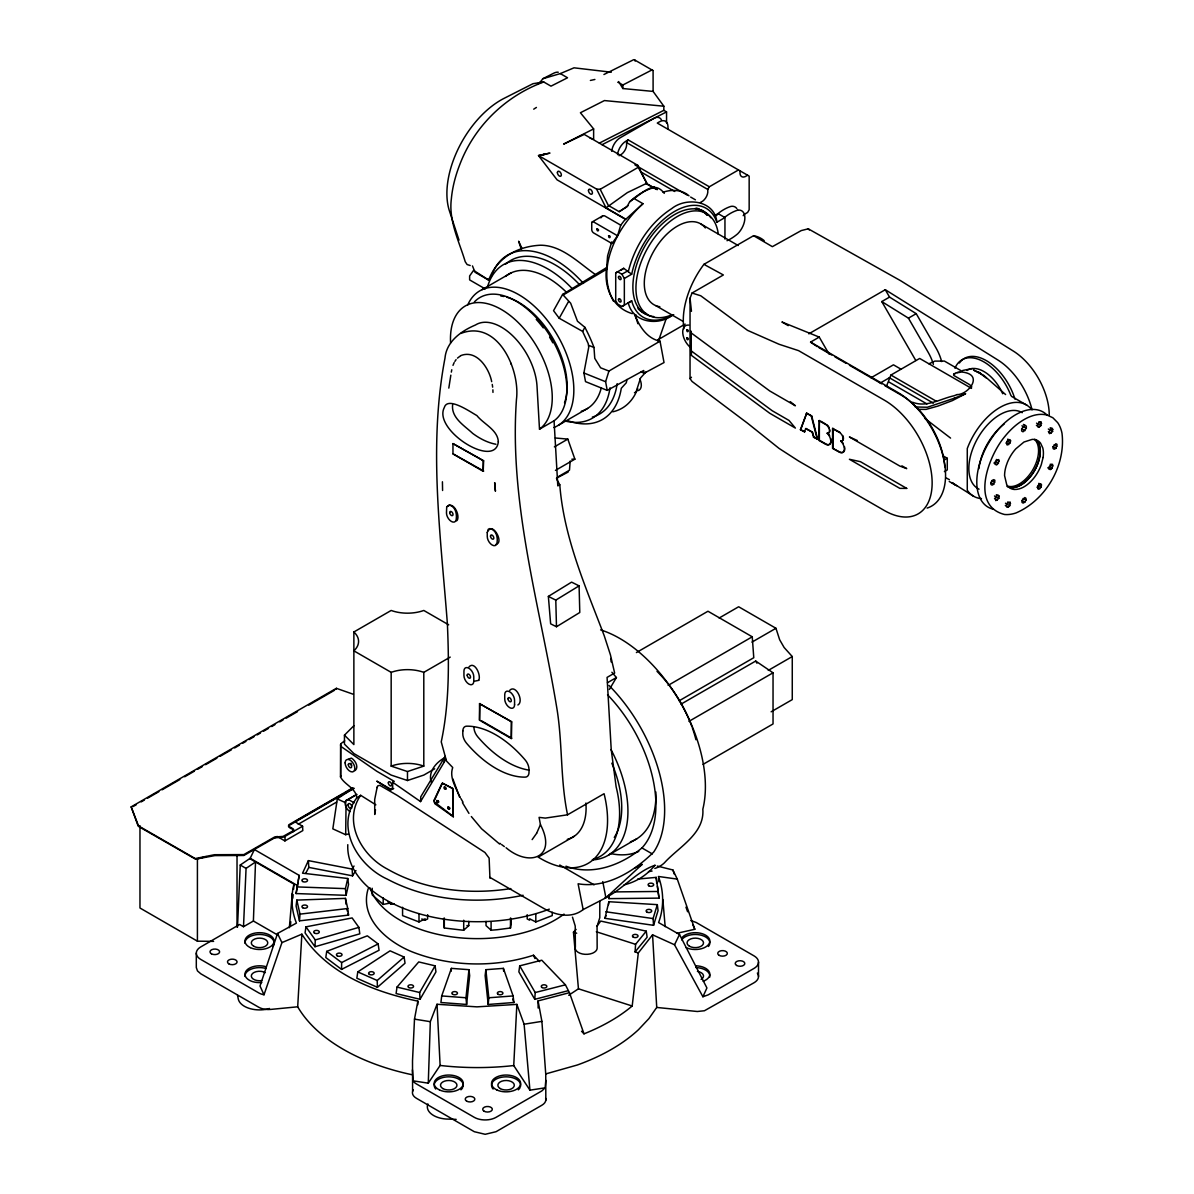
<?xml version="1.0" encoding="UTF-8"?>
<svg xmlns="http://www.w3.org/2000/svg" width="1194" height="1194" viewBox="0 0 1194 1194"><rect width="100%" height="100%" fill="white"/><g stroke="black" fill="none" stroke-linecap="round" stroke-linejoin="round"><path stroke-width="1.5" d="M545.822 1100.256L545.748 1074.182L541.897 1021.363L538.076 1000.915L569.448 992.677L584 1033.84A187.951 108.52 0 0 0 632.193 1006.005L638.312 952.931L652.566 934.812L674.535 944.767L702.908 996.751L708.206 994.856L753.996 968.424A15.388 8.88 0 0 0 753.996 955.857L696.132 922.455L690.804 920.544M632.253 313.634C612.283 307.739 603.716 287.082 606.582 267.605L562.613 294.425L553.553 310.679L559.21 318.246L582.627 331.41L588.194 343.573L588.746 347.155L583.896 372.976L585.523 381.632L607.224 390.378L643.685 370.498L644.193 373.215L664.028 362.558L660.028 341.171C646.566 338.514 639.238 325.723 634.507 314.529M599.821 901.455L599.776 917.708L597.06 926.469L597.149 947.618A10.985 6.343 0 0 1 592.955 953.006L592.328 953.275A10.985 6.343 0 0 1 580.165 953.319A10.985 6.343 0 0 1 575.374 946.872L575.224 926.022L572.478 917.156M523.121 895.291C477.794 904.724 428.377 901.007 387.08 879.023C357.842 865.68 334.618 827.442 356.618 798.114L356.618 796.174C354.394 787.428 344.26 784.398 340.514 776.936L340.663 745.713M341.574 969.394L341.633 962.573L326.723 951.349L367.349 935.827L378.125 943.932L379.065 950.245L341.574 969.394L325.783 957.528L326.723 951.349M545.658 1098.301A13.701 7.91 0 0 1 541.837 1105.256L496.047 1131.703L485.182 1134.3L474.302 1131.703L416.422 1098.286A13.716 7.91 0 0 1 412.602 1091.376L412.512 1060.824L414.497 1019.139L417.855 1001.139C373.886 991.886 327.022 973.647 301.858 934.171L281.933 942.603L264.008 994.766A13.701 7.91 0 0 1 258.68 992.856L200.816 959.454A15.388 8.88 0 0 1 200.816 946.887L239.606 924.484L243.501 926.723L253.397 921.022L255.516 861.978L246.068 868.396L243.501 926.723M417.81 1004.691L417.855 1001.139M348.454 834.009A13.806 7.97 0 0 0 345.678 834.71L346.051 804.771M606.612 268.292L607.612 255.785L611.701 241.934M488.286 530.808C492.734 522.151 504.39 542.852 496.017 544.27M412.437 1069.854L413.124 1080.854L428.273 1083.167L430.333 1021.676L437.019 1004.273L476.943 1006.855L516.868 1004.393L524.106 1024.213L529.927 1090.167L545.136 1087.838L545.822 1080.316M377.155 787.562L377.692 785.891L379.782 785.309L397.184 795.368L484.928 852.471L489.122 858.098L489.913 877.381L543.061 908.067A73.909 42.671 60 0 0 583.15 909.574L605.925 897.784L642.208 864.352A153.608 88.684 60 0 1 634.76 868.008M452.616 404.706C451.048 417.855 464.451 425.631 472.69 433.392A70.177 40.521 60 0 0 495.928 444.243M237.502 927.126L240.248 865.038L250.188 858.277L254.412 849.546L299.187 875.396L298.291 880.5M353.364 694.281L336.35 688.311L131.161 806.86L138.788 826.591L195.562 859.173L214.845 855.605L243.845 855.486L277.142 836.427L284.903 840.919L285.112 836.307M314.992 946.723L315.291 939.932L305.933 926.857L352.126 917.932L358.901 927.38L359.797 933.827L314.992 946.723L305.067 932.902L305.933 926.857M420.557 801.592L420.766 796.771L445.153 756.399L444.123 762.265L420.557 801.592L392.677 782.279L394.274 781.369L376.767 771.249L341.738 746.996A5.492 3.179 0 0 1 341.723 743.026L344.708 740.862M716.878 222.233C714.997 200.547 686.52 196.652 671.715 208.607C649.64 222.8 634.536 246.457 628.283 271.71L631.701 274.202A62.909 36.313 -60 0 1 673.386 212.144A62.909 36.313 -60 0 1 716.878 222.233L724.952 217.577L724.952 239.084M516.868 1004.393L513.733 1065.555L529.927 1090.167M411.721 1074.66A189.533 109.43 0 0 1 297.694 1006.796L301.858 934.171M567.657 990.826L534.778 999.318L535.196 992.542L519.718 965.842L541.763 960.2L565.419 984.826L569.448 992.677M596.776 926.35L600.716 921.067L646.252 931.156L635.581 944.32L635.089 951.902L638.312 952.931M532.136 839.606L536.628 833.308M299.485 920.858L300.007 914.126L296.813 900.097L345.439 898.381L347.752 908.515L348.544 915.097L299.485 920.858L296.097 906.022L296.813 900.097M293.56 889.351L293.963 884.112L249.695 858.605M570.195 461.048L569.478 470.197L557.494 477.107M289.351 927.708L292.291 893.455M290.47 925.335L290.784 921.723M292.828 898.216L293.142 894.59M451.153 971.274L451.407 968.364L468.958 969.692L469.66 975.617L466.615 1004.467L440.914 1002.512L441.705 995.93L451.407 968.364M676.744 933.32L694.804 929.29L677.282 879.097L658.387 876.471C663.983 891.246 664.073 907.753 658.595 922.574L679.505 934.499L706.923 987.975L702.908 996.751M488.197 1004.467L488.824 997.766L485.854 969.692L503.39 968.364L513.107 995.93L513.898 1002.512L488.197 1004.467L485.137 975.617L485.854 969.692M657.387 886.187L659.013 898.127L608.955 898.634L609.283 895.291M886.664 385.766L890.918 375.05L919.664 358.454L971.528 388.393M608.567 904.634L608.865 901.709L657.327 904.649L658.058 910.574L653.566 925.32L604.985 918.32L608.865 901.709M466.615 1004.467L465.973 997.766L468.958 969.692M354.036 866.038A132.235 76.341 0 0 0 352.126 869.083L308.38 860.62L302.545 873.187L347.752 878.5L348.544 884.485L346.081 895.321L296.097 893.56L299.187 875.396M486.033 921.38L486.033 925.634L491.092 930.216L497.092 929.738L510.495 927.992L511.241 918.484M296.097 893.56L298.007 882.187M397.005 987.095L396.095 993.557L420.049 999.288L435.944 971.871L435.094 965.842L418.736 961.931L397.005 987.095L419.631 992.512L435.094 965.842M562.613 294.425L570.672 303.231L577.463 321.201L584.896 327.335A101.699 58.715 60 0 1 593.985 347.484L594.761 358.349L600.597 367.797L608.94 371.05L660.028 341.171M519.718 965.842L518.868 971.871L534.778 999.318M354.275 788.339A179.697 103.744 0 0 0 337.29 798.95L332.827 828.86L345.678 834.71M357.782 971.901L356.842 978.214L377.408 987.319L405.035 963.215L404.109 957.051L390.065 950.827L357.782 971.901L377.214 980.498L404.109 957.051M448.81 388.11L450.839 375.17M375.483 809.741L374.737 814.472L374.692 799.502L377.185 787.055M346.081 895.321L345.439 888.634L347.752 878.5M451.317 372.125L451.78 369.767M468.973 666.924C474.466 660.61 481.272 674.879 478.794 680.222M621.089 270.202L623.686 268.307L628.283 271.71M626.954 379.498L626.283 382.781L621.283 388.289A94.908 54.79 60 0 1 568.628 420.975M998.781 498.45L999.199 496.376L998.378 495.212L996.796 495.629L995.378 497.391L995.766 500.644L998.781 498.45L994.498 495.988M1010.154 442.855L1010.572 440.78L1009.751 439.616L1008.169 440.034L1006.751 441.81L1007.139 445.049L1010.154 442.855L1007.303 441.213M1041.228 487.077L1040.84 483.824L1039.243 484.257L1037.825 486.018L1038.228 489.271L1041.228 487.077L1038.377 485.421M1052.601 431.482L1052.212 428.243L1050.63 428.661L1048.78 432.512L1049.601 433.676L1052.601 431.482L1048.332 429.019M509.719 690.341C515.748 683.893 524.285 701.385 517.897 704.997M657.327 904.649L653.073 918.574L653.566 925.32M666.551 122.922L666.551 111.908L663.834 110.326L663.834 106.206L653.103 91.416L622.85 88.535L618.641 81.565L617.94 82.371M436.9 800.517C435.168 803.861 440.825 802.652 436.9 800.517C436.392 803.293 440.362 802.98 438.094 800.577M617.537 235.77L593.702 221.994A2.746 1.582 60 0 0 591.746 223.129L591.746 229.606A2.746 1.582 60 0 0 593.702 232.979L612.029 243.561L617.537 235.77L620.746 225.173L624.163 220.741L642.984 203.696L634.029 198.517L629.671 201.816L626.94 206.801L619.179 211.681L608.328 205.413L600.194 189.294L596.597 189.1L538.509 155.563L550.001 153.071M445.616 789.144C445.362 784.189 442.078 789.876 445.944 788.95M340.514 776.936L340.827 775.801M646.029 371.916L640.566 377.916L635.551 393.527A94.908 54.79 60 0 1 612.776 411.811M412.602 1091.376L413.094 1089.644M368.14 888.799C358.842 919.455 389.528 943.738 415.169 953.006C452.884 966.931 495.256 967.438 533.509 955.245L539.658 961.663M666.745 317.126L658.297 341.439M607.224 390.378L605.612 381.722L608.94 371.05M447.526 506.36C453.392 501.181 460.347 515.196 457.138 520.465L455.839 520.853M336.171 689.311L336.499 688.311M293.963 884.112A185.443 107.057 0 0 0 296.425 923.096L277.53 933.469L260.008 986.02L264.008 994.766M800.398 429.706L804.711 431.75L800.398 429.706L806.726 413.124L811.726 416.019L817.203 437.452M800.786 429.482L806.726 413.124M804.323 431.974L805.92 428.422L812.532 432.228L813.741 436.959L816.353 438.482M604.985 918.32L605.97 915.649M452.989 365.364L454.153 362.573M538.061 857.008A94.236 54.402 60 0 0 604.074 793.711L567.553 814.801L545.315 818.099L539.076 817.368L540.434 824.636L536.673 833.233M998.378 463.242L998.781 459.541L995.766 460.824L994.945 462.944L995.378 464.526L996.796 464.66L998.378 463.242L995.527 461.6M1009.751 505.704L1010.154 502.002L1007.139 503.286L1006.333 505.39L1006.751 506.987L1008.169 507.107L1009.751 505.704L1005.482 503.226M1040.84 425.601L1041.228 421.9L1039.81 421.781L1037.407 425.288L1037.825 426.885L1039.243 427.004L1040.84 425.601L1036.556 423.139M1052.212 468.048L1052.601 464.362L1051.183 464.227L1048.78 467.749L1049.198 469.332L1050.63 469.466L1052.212 468.048L1049.362 466.406M692.042 293.037L700.729 295.769L747.534 330.35L779.1 344.275L798.592 350.648L884.366 400.169A67.58 39.014 60 0 1 932.141 482.928A67.58 39.014 60 0 1 884.366 510.525L798.592 461.003L779.1 448.437L747.534 423.198L692.042 381.453L690.042 378.632L690.042 298.202L692.042 293.037L723.37 274.963L703.923 264.352A64.282 37.118 -60 0 0 683.938 328.678M637.715 388.632L636.611 391.333A11.044 6.373 60 0 1 634.462 392.662M679.505 934.499L674.535 944.767M444.123 762.265L445.631 759.086M434.243 800.696L442.422 783.264M433.989 800.443L441.765 783.831A2.328 1.343 60 0 1 443.183 783.488L452.645 788.592L453.242 816.726L452.854 788.473L442.437 783.249M433.959 800.502L434.84 803.711L453.242 816.726M375.856 804.831L360.663 795.308C342.335 822.054 361.752 855.844 387.453 869.113C424.452 890.321 469.197 895.097 510.853 888.59M305.768 873.232L308.798 867.396L308.38 860.62M478.719 680.356L475.137 681.073M559.21 318.246L568.463 301.649M582.627 331.41L584.896 327.335M619.014 155.713L621.522 154.265A8.448 4.88 -60 0 0 626.596 145.474L626.596 142.579L628.148 139.892L709.34 186.771L738.474 169.951M700.206 202.577L702.714 201.144A8.448 4.88 -60 0 0 707.788 192.353L707.788 189.458L709.34 186.771M993.736 484.197L994.9 480.286L993.736 479.615L992.095 480.57L990.93 482.585L990.93 484.48L992.095 485.152L993.736 484.197L990.886 482.555M1024.959 425.303L1021.661 428.78L1021.661 431.019L1023.019 431.81L1026.318 428.318L1026.318 426.094L1023.407 424.407M1022.004 500.525L1024.81 497.57L1025.974 498.241L1025.974 500.137L1024.81 502.137L1023.168 503.092L1022.004 502.42L1022.004 500.525L1024.81 502.137M1055.884 448.317L1057.048 444.407L1055.884 443.735L1053.093 446.69L1053.093 448.586L1054.242 449.257L1055.884 448.317L1053.033 446.66M609.358 689.46L616.417 677.535L611.88 672.252M454.899 361.394L456.078 359.633M472.466 265.904L475.018 272.232L488.659 280.097C496.868 257.934 516.912 246.367 540.509 245.218C561.583 245.233 578.374 262.546 594.731 274.053M428.273 1083.167L440.123 1065.451L437.019 1004.273M600.88 217.845L602.567 215.95L604.477 215.771L620.746 225.173M545.136 1087.838L541.837 1090.913L496.047 1117.345A15.388 8.88 0 0 1 474.302 1117.345L416.422 1083.928A13.701 7.91 0 0 1 413.124 1080.854M652.566 934.812L656.73 1007.423L648.924 1018.586L638.506 1029.661A189.533 109.43 0 0 1 577.269 1065.018L545.807 1073.899M583.15 909.574L578.105 883.784C606.642 888.664 634.223 871.292 653.7 852.053A120.848 69.774 60 0 0 609 685.46M443.571 918.484L444.317 927.992L462.063 930.111L463.705 930.216L468.779 925.634L468.779 921.38M356.618 798.114L360.663 795.308M635.089 951.902L647.118 937.215L646.252 931.156M654.924 865.337C646.849 875.157 636.298 881.963 624.074 884.858M457.481 358.11L460.69 355.693M625.611 219.114L606.045 207.831L627.372 192.607L646.417 183.428L657.252 189.697M568.702 995.259L578.448 988.811L573.463 932.171L576.12 929.38M434.676 768.802L423.795 775.085L407.482 780.518L391.169 775.085L353.872 753.548L344.454 744.131L344.454 735.161L353.872 725.743M690.042 378.632L691.46 377.244M348.409 759.145L351.454 758.115C355.185 760.235 359.095 767.041 355.215 770.533L354.573 770.488M690.714 351.305L690.714 331.066L691.46 355.409L769.757 413.273L795.383 428.079L789.025 420.452L772.234 410.751L691.177 350.857M642.984 203.696C617.447 226.696 595.119 268.068 613.582 301.321M715.982 215.696L718.266 213.696L724.952 217.577M634.029 198.517C643.491 192.279 654.342 180.13 664.267 193.353M652.357 853.949L641.939 847.934C621.358 865.157 592.299 876.008 565.986 866.202M506.062 847.74C529.748 867.844 557.449 857.038 540.434 824.636M619.179 211.681L627.969 205.771M536.419 107.445L533.718 109.161M445.063 757.548C436.332 762.071 427.93 771.608 431.168 782.1M474.361 301.948A71.968 41.551 60 0 1 547.509 331.977A71.968 41.551 60 0 1 554.061 420.781L539.494 429.183L537.016 386.155A50.551 29.178 60 0 0 513.51 336.589A50.551 29.178 60 0 0 475.511 324.977C461.317 330.962 446.466 341.365 444.989 358.11C428.213 445.989 440.676 535.479 447.377 623.641C449.048 662.998 449.511 703.176 441.243 741.877L446.496 761.041L452.735 767.518C449.317 776.921 455.242 786.428 458.899 794.846M548.359 596.403L571.598 582.135L579.09 585.866L579.791 612.492L556.479 626.746L550.643 623.835L548.359 596.403L555.792 600.119L579.09 585.866M600.194 189.294L638.268 167.309L637.775 165.324L584.239 134.415L563.643 144.101L593.627 128.907L580.418 112.743L604.433 100.565L663.834 106.206M563.419 294.858L606.582 269.307M356.588 794.547L345.782 800.801L356.842 794.413M539.061 856.635L574.284 836.233M628.148 139.892L626.014 141.131A12.089 6.985 -60 0 0 617.537 154.608M592.328 221.86L602.567 215.95M482.137 289.62L511.271 272.799M747.608 175.22L745.101 176.667A8.448 4.88 -60 0 1 740.026 173.727L740.026 170.846M615.716 272.889L617.656 271.799L621.895 274.247L624.343 278.456L624.343 305.142L621.895 306.515L617.656 304.067L615.716 300.739L615.716 272.889L623.686 268.307M715.236 215.442L718.266 213.696M621.895 274.247L627.94 270.769M624.343 278.456L631.701 274.202M621.895 306.515L631.701 300.903A62.909 36.313 -60 0 0 673.7 314.649M703.923 264.352L753.578 235.696A64.282 37.118 -60 0 1 764.22 240.681M452.959 443.601L483.63 460.824L483.197 471.317L452.959 453.854L452.959 443.601L483.63 460.824M452.959 453.854L483.704 471.033M657.715 339.932L685.177 324.081M558.449 425.243L587.597 408.423M554.374 446.869L567.822 439.108L574.881 459.168L555.449 470.391M808.816 333.842L885.276 289.709L997.9 360.021A52.894 30.537 60 0 1 1032.049 409.87M556.747 479.331L559.777 484.749L557.807 485.883L554.061 420.781M817.248 346.648L810.562 342.111L819.248 337.096L829.069 354.111M915.783 360.484L881.769 301.575L889.545 297.097L916.216 313.664L935.992 347.917A33.805 19.522 60 0 1 941.648 361.588M450.213 657.103L423.795 672.356A30.671 17.716 0 0 0 391.169 672.356L353.872 650.834A30.671 17.716 0 0 0 353.872 631.984L391.169 610.462A30.671 17.716 0 0 0 423.795 610.462L448.66 624.805M881.769 301.575L908.44 318.156L916.216 313.664M871.023 377.782L893.455 364.827L901.097 369.245M133.101 806.547L136.325 804.696M141.161 801.905L144.384 800.04M147.608 798.174L158.892 791.667M162.115 789.801L179.846 779.563M184.682 776.772L194.338 771.19M197.562 769.339L202.398 766.533M205.622 764.682L216.905 758.16M220.129 756.309L231.412 749.787M234.636 747.937L239.472 745.146M242.695 743.28L245.919 741.414M249.143 739.549L253.979 736.758M257.203 734.907L260.426 733.041M263.65 731.176L268.486 728.385M271.71 726.534L274.933 724.668M279.769 721.877L282.993 720.012M286.217 718.161L297.485 711.639M308.768 705.132L334.559 690.236M806.338 413.348L811.726 416.019M880.202 383.065L889.814 377.528M818.965 420.646L825.964 424.676A4.97 2.866 60 0 1 829.427 430.034A4.97 2.866 60 0 1 827.173 433.243A7.492 4.328 60 0 1 830.726 442.078A7.492 4.328 60 0 1 825.487 444.198L818.965 440.437L819.353 420.422L819.353 440.213L825.875 443.974A7.492 4.328 60 0 0 830.92 438.914M805.532 428.646L812.532 432.228M812.144 432.452L813.741 436.959M832.576 428.497L839.576 432.541A4.97 2.866 60 0 1 843.024 437.885A4.97 2.866 60 0 1 840.77 441.093A7.492 4.328 60 0 1 844.322 449.929A7.492 4.328 60 0 1 839.098 452.048L832.576 448.287L832.576 428.497L839.964 432.318M827.173 433.243L827.561 433.019A4.97 2.866 60 0 0 829.815 429.81M813.353 437.183L817.666 439.228M840.77 441.093L841.158 440.87A4.97 2.866 60 0 0 842.77 435.571M832.576 448.287L839.486 451.825A7.492 4.328 60 0 0 844.531 446.765M479.525 703.669L511.689 721.818L511.331 738.564L479.525 720.206L479.525 703.669L511.689 721.818M352.812 787.816L289.381 824.427A2.746 1.582 0 0 0 289.381 826.666L292.873 828.696A2.746 1.582 0 0 1 292.873 830.934L283.082 836.412L274.59 837.009L243.845 854.591L214.502 854.71L195.234 858.561L137.982 825.591M343.141 793.831L294.828 821.741L302.589 826.218L302.798 830.591L284.903 840.919M346.364 791.98L352.812 788.264M353.2 788.488L289.381 825.323A2.746 1.582 0 0 0 288.679 826.86M298.231 824.263L336.648 802.069M479.525 720.206L479.898 703.46M302.589 826.218L283.978 836.979L274.59 837.904M944.394 459.929L947.275 458.272L947.275 469.943L944.394 471.6M636.402 652.566L707.967 611.238L752.25 636.805L753.772 657.715L679.192 700.774M719.146 618.029L738.653 606.761L775.951 628.283L779.667 639.775L784.13 647.506L792.264 656.551L792.264 699.609L771.145 711.803M607.447 682.714L616.417 677.535M668.147 685.371L752.25 636.805M751.951 642.133L775.951 628.283M681.102 704.102L755.698 661.043L773.04 672.804L773.04 723.952L703.057 764.354M768.264 670.401L792.264 656.551M688.923 721.37L773.04 672.804M608.925 854.859L636.909 838.71M627.94 303.037L631.701 300.903M556.404 478.257L568.165 472.033M618.432 82.446L622.85 84.998L651.267 70.312A2.746 1.582 -60 0 1 653.088 71.222L653.103 91.416M341.633 962.573L378.125 943.932M599.358 143.116L663.834 110.326M602.074 144.698L666.551 111.908M537.748 83.699A9.582 5.522 -60 0 0 542.733 78.774L553.732 73.207A13.955 8.059 -60 0 1 558.255 72.222M542.733 78.774L560.314 73.595L567.553 77.774L550.986 86.162L543.748 81.983C505.45 95.983 474.302 126.31 459.854 164.414C455.541 175.443 452.436 187.01 451.362 198.846C448.466 220.83 459.153 241.278 465.227 261.725L467.123 264.546L470.197 265.516M560.314 73.595L574.015 67.819L611.298 72.207M402.572 907.276L402.572 915.604L419.004 921.947L425.183 918.813L425.183 920.171L421.736 918.977M425.183 920.171L427.616 918.932L427.616 914.679M928.932 363.782L934.798 361.11L944.424 361.081L962.11 371.304M594.896 79.461L590.388 80.446M671.715 315.798C656.998 326.201 632.626 322.201 628.283 302.843M971.841 386.916A16.477 9.522 0 0 0 968.274 383.826L953.678 375.394L953.678 374.244L955.424 373.438M460.839 333.439C497.465 319.141 520.241 369.08 516.465 399.378C508.838 504.958 540.494 607.433 557.225 710.52C562.583 745.101 560.374 780.473 567.553 814.801M957.185 394.632C968.2 394.378 982.199 376.662 965.812 372.707A35.596 20.552 60 0 0 953.678 374.244M460.914 355.543C476.734 349.424 489.167 368.319 491.674 381.662M606.776 897.067C623.701 888.246 636.417 871.71 655.013 865.247M527.196 914.679L527.196 918.932L529.629 920.171L529.629 918.813L535.808 921.947L552.24 915.604L552.24 912.261M954.185 398.289L965.662 393.721L952.334 400.632L937.797 406.124L926.037 409.393L917.843 409.333M955.603 397.781L927.38 407.244L915.246 406.975M391.169 672.356L391.169 766.115L407.482 771.548L423.795 766.115L423.795 672.356M565.419 984.826L535.196 992.542M315.291 939.932L358.901 927.38M206.323 856.576L197.413 858.814L197.413 941.17L213.607 941.379M1049.242 414.96A52.894 30.537 60 0 0 1013.363 351.096L900.739 280.784L808.263 228.83L801.249 230.576L772.369 246.665L753.578 235.696M663.103 192.234C671.222 189.324 682.147 189.518 689.028 195.846M625.402 219.278L557.076 179.831L538.509 155.563L549.18 153.28M540.867 155.16L545.628 154.205L542.076 154.817M962.677 370.468L972.304 368.543M372.215 888.261L372.215 894.918L383.199 904.425L390.975 902.903L390.975 904.246L394.05 903.634M543.748 81.983L533.002 83.699L504.137 98.326A76.297 44.059 -60 0 0 449.451 211.01L459.018 240.158M541.897 1021.363L524.106 1024.213M648.491 871.635L652.073 871.053M605.089 897.366L606.104 897.216M300.007 914.126L347.752 908.515M957.17 372.647L959.752 372.394M297.694 1006.796L270.65 1009.423A13.716 7.91 0 0 1 258.68 1007.214L200.816 973.797L197.473 970.916L196.309 967.528L196.309 953.17M513.107 995.93L488.824 997.766M637.686 879.068L656.193 877.381L659.013 898.127M603.925 74.521L633.238 59.909A2.746 1.582 -60 0 1 635.074 60.819L635.089 61.088M456.168 1119.375L445.929 1119.017A21.402 12.358 0 0 1 427.9 1103.913M571.851 459.212L574.881 459.168M615.029 891.903L658.327 891.47M296.813 886.918L345.439 888.634M466.929 925.544L468.779 925.634M465.973 997.766L441.705 995.93M555.285 437.989L567.822 439.108M656.73 1007.452L697.296 1011.497L704.445 1010.751L753.996 982.766A15.388 8.88 0 0 0 757.339 973.095M605.806 911.768L653.073 918.574M430.333 1021.676L414.497 1019.139M308.798 867.396L352.558 875.844A131.564 75.953 0 0 1 355.961 870.575M445.586 789.144L444.272 786.846L445.929 787.831M912.5 402.229C926.559 407.885 940.484 398.692 954.11 395.751A18.074 6.821 -15 0 0 957.051 394.542M657.237 866.053L672.864 869.963L677.282 879.097M590.09 138.176L593.627 139.191L593.627 128.907M596.328 931.753L635.581 944.32M573.463 932.171L576.687 933.215M578.448 988.811L632.193 1006.005M636.103 315.097L635.178 314.873A155.339 89.684 60 0 1 637.88 323.708M1047.078 415.064L1052.854 417.751L1057.63 422.586A54.939 31.716 -60 0 1 1061.988 433.183C1065.958 465.436 1045.825 500.256 1015.915 512.987A54.939 31.716 -60 0 1 1004.572 514.495C969.543 505.584 988.707 455.735 1004.572 436.81A54.939 31.716 -60 0 1 1015.915 425.228C1024.452 418.318 1035.78 412.228 1047.078 415.064A54.939 31.716 -60 0 0 988.169 443.765A54.939 31.716 -60 0 0 992.811 509.092M491.062 276.62L491.421 276.068A94.908 54.79 60 0 1 583.463 283.426M641.074 371.976L644.193 373.215M588.941 345.439L593.985 347.484M583.896 372.976L605.612 381.722M819.248 337.096L781.921 321.992L788.234 325.634M857.292 440.496L849.412 436.974L899.813 466.063L906.724 468.615L901.933 465.854M337.29 798.95L346.081 802.95M980.468 373.17L973.513 370.065L983.841 375.438L1005.602 394.557M977.587 371.632L978.483 372.095M946.32 478.033L949.409 479.675M810.562 342.111L897.784 392.423A67.58 39.014 60 0 1 942.976 455.78L947.275 458.272M956.678 485.749L949.23 481.481M955.185 484.898L952.036 482.6L973.588 496.241M634.745 60.013L652.76 70.416M626.596 142.579L707.788 189.458M634.939 164.891L687.475 195.234M690.654 197.07L695.43 199.831M641.342 172.19L674.774 191.488M645.924 183.577L656.252 189.264M1011.393 396.289L1026.944 405.259M701.251 224.203L738.22 245.546M1050.183 427.765L1053.033 429.407M1038.81 421.84L1041.661 423.482M1048.332 431.601L1051.183 433.258M1036.407 425.362L1039.243 427.004M1021.945 425.795L1026.318 428.318M1054.198 444.661L1057.048 446.302M1022.049 429.004L1024.959 430.691M1007.736 439.138L1010.572 440.78M1050.183 464.302L1053.033 465.944M890.918 375.05L936.499 401.363M1005.885 442.989L1008.736 444.631M1047.78 467.809L1050.63 469.466M889.291 377.707L933.38 403.154M888.858 381.976L926.962 403.96M818.86 347.573L831.755 355.021M834.964 356.887L846.247 363.394M849.471 365.26L881.694 383.856M884.918 385.722L901.037 395.02A62.073 35.835 60 0 1 944.782 466.779M1038.81 483.346L1041.661 485.003M996.348 459.481L999.199 461.138M1036.959 487.197L1039.81 488.839M993.945 463.003L996.796 464.66M992.05 480.54L994.9 482.182M1023.124 498.48L1025.974 500.137M996.348 494.734L999.199 496.376M1007.736 501.943L1010.572 503.584M994.512 498.57L997.363 500.211M1005.318 505.465L1008.169 507.107M655.804 305.634L683.132 321.41M820.756 421.228L824.95 423.646M488.794 280.127L473.57 270.366L469.63 275.963L469.63 279.903L485.227 288.918M481.6 720.848L511.808 738.28M559.762 865.008L594.105 884.844M354.125 802.816L349.991 800.428A6.865 3.97 60 0 0 345.126 803.234A6.865 3.97 60 0 0 349.991 811.636M289.381 827.561L291.709 828.92M250.188 858.277L297.455 885.56M240.248 865.038L246.068 868.396M253.397 921.022L278.202 935.335M197.413 941.17L139.967 908.007L139.967 825.651M978.558 372.125L986.259 377.976M499.54 843.994L481.57 828.77L471.346 816.547M654.058 186.951L657.252 189.309M499.928 843.337L500.689 843.904M501.734 844.665L504.331 846.576M924.649 418.243L950.573 438.094M453.451 816.606L434.258 801.935M388.08 902.022L390.975 904.246M790.294 401.691L795.383 405.781L769.757 390.975L691.46 333.126L690.714 331.066M487.6 278.918L488.495 279.695M344.454 735.161L353.872 744.578L353.872 631.984M581.523 1031.243L584 1033.84M808.263 228.83L809.248 229.935M351.678 765.369L350.917 763.22M468.958 813.383L462.436 802.666M460.854 798.487L462.988 802.144M908.44 318.156L928.216 352.394A33.805 19.522 60 0 1 933.395 364.349M885.276 289.709L889.545 297.097M755.698 661.043L756.936 663.192M131.161 806.86L138.026 825.696M522.062 248.576L518.629 241.218L521.211 249.068M459.511 796.025L460.138 797.264M281.933 942.603L277.53 933.469M637.775 165.324L647.223 184.055L638.268 167.309M596.597 189.1L606.045 207.831M533.509 955.245L534.957 958.558M459.63 797.219L452.884 778.981M692.938 924.902L694.804 929.29M510.748 363.125L511.122 364.125M685.968 907.171L687.61 911.753M512.704 999.079L513.898 1002.512M672.864 869.963L674.401 874.306M346.976 909.709L347.454 911.35M348.006 913.231L348.544 915.097M811.338 416.243L817.278 439.452M602.746 881.575L605.925 897.784M237.516 995.199L238.307 999.154A21.402 12.358 0 0 0 269.486 1008.482M492.256 384.423L492.659 387.169M690.042 298.202L691.46 311.306M346.081 904.261L345.439 898.381M559.777 484.749L559.822 485.286C563.986 538.076 585.687 586.955 604.254 635.805L610.418 654.805L614.641 673.028L607.074 677.401L611.224 749.578L616.119 786.756A94.236 54.402 60 0 1 592.328 859.65M658.566 878.232L658.894 881.739M656.193 877.381L656.745 883.217M489.883 877.306L489.958 878.187M608.656 895.351L608.955 898.634M492.883 389.811L492.973 392.393M503.39 968.364L503.659 971.274M662.849 899.515L665.162 926.634M610.88 658.476L611.134 661.924M419.631 992.512L420.049 999.288M352.126 869.083L352.558 875.844M377.214 980.498L377.408 987.319M555.792 600.119L556.479 626.746M655.849 791.95L655.909 795.159A96.415 55.67 60 0 1 630.417 841.83M442.422 481.779L442.586 490.495M538.076 1000.915L538.136 1008.02M340.663 744.295L340.723 776.19M832.964 428.273L832.964 448.063M758.503 962.14L758.503 976.498M667.968 129.236L667.968 126.773A12.089 6.985 -60 0 0 659.416 121.833L657.282 123.072L749.16 176.115L749.16 209.756L747.608 212.457L745.101 213.89A8.448 4.88 -60 0 0 743.19 215.696M622.85 84.998L622.85 88.535M535.808 913.619L535.808 921.947M511.331 722.027L511.331 738.564M511.032 923.26L511.032 924.619M510.495 917.992L510.495 927.992M491.092 921.887L491.092 930.216M483.197 461.063L483.197 471.317M463.705 920.231L463.705 930.216M444.317 917.992L444.317 927.992M419.004 913.619L419.004 921.947M407.482 771.548L407.482 780.518M392.677 782.279L392.677 787.219L390.975 790.115L376.767 781.13L390.005 788.771A6.045 3.492 60 0 0 393.692 788.428M383.199 897.754L383.199 904.425M237.024 855.113L237.024 927.022M695.207 208.428A58.506 33.775 -60 0 1 706.952 215.204M646.626 313.709A58.506 33.775 -60 0 1 637.894 307.709M672.132 314.679A58.506 33.775 -60 0 1 635.969 286.306A58.506 33.775 -60 0 1 675.326 217.711A58.506 33.775 -60 0 1 718.31 234.203M954.976 368.23A43.924 25.358 60 0 1 981.543 360.663A43.924 25.358 60 0 1 1010.885 395.423M659.849 306.739A46.7 26.955 -60 0 1 653.969 250.815A46.7 26.955 -60 0 1 705.341 227.935M959.409 363.021A43.924 25.358 60 0 1 988.259 361.812A43.924 25.358 60 0 1 1014.945 399.124M690.848 347.767A13.746 7.925 60 0 1 682.774 333.305A13.746 7.925 60 0 1 688.744 325.096M942.976 455.78A67.58 39.014 60 0 1 927.126 508.077M841.158 440.87A7.492 4.328 60 0 1 843.248 443.586M827.561 433.019A7.492 4.328 60 0 1 829.651 435.735M826.352 424.452A4.97 2.866 60 0 1 829.173 427.721M528.867 770.115A90.565 52.282 60 0 1 477.749 736.802A9.88 5.701 60 0 1 473.958 727.221M585.911 803.04A63.879 36.88 60 0 1 567.284 839.367M450.586 342.947A71.968 41.551 60 0 1 517.748 322.082A71.968 41.551 60 0 1 539.494 429.183M700.624 209.622A59.058 34.104 -60 0 1 707.639 215.218M645.581 313.903A59.058 34.104 -60 0 1 638.208 308.873M696.371 208.129A59.058 34.104 -60 0 1 699.266 209.025M536.27 319.44A68.401 39.492 60 0 1 543.285 327.887M549.598 337.186A68.401 39.492 60 0 1 552.807 342.797M653.775 316.574A59.058 34.104 -60 0 1 645.118 245.695A59.058 34.104 -60 0 1 710.818 217.756M500.823 296.022A68.401 39.492 60 0 1 503.838 296.5M506.898 297.246A68.401 39.492 60 0 1 554.359 340.962A68.401 39.492 60 0 1 564.523 402.781M467.705 304.992A77.879 44.969 60 0 1 551.315 325.738A77.879 44.969 60 0 1 553.807 427.527M629.671 201.816A62.924 36.327 -60 0 1 654.536 187.458M505.435 276.441A77.879 44.969 60 0 1 566.523 292.321M601.328 387.707A77.879 44.969 60 0 1 581.299 411.258M724.519 217.472A43.7 25.223 -60 0 1 737.728 210.159M727.012 240.71A43.7 25.223 -60 0 0 737.728 233.77A15.388 8.88 -60 0 0 744.877 217.83A15.388 8.88 -60 0 0 737.728 210.159M609.985 387.811A88.729 51.223 60 0 1 565.553 421.124M487.57 286.739A88.729 51.223 60 0 1 572.448 288.918M716.684 214.681A43.7 25.223 -60 0 1 731.116 206.353A15.388 8.88 -60 0 1 736.817 208.577M617.164 383.662A88.729 51.223 60 0 1 592.343 417.079M505.45 264.322A88.729 51.223 60 0 1 579.642 284.769M661.491 120.012A12.089 6.985 -60 0 0 654.834 117.863L620.179 137.758A12.089 6.985 -60 0 0 611.701 151.25M639.82 378.991A11.044 6.373 60 0 1 637.954 390.647M978.871 468.72A43.939 25.372 -60 0 1 1004.229 423.93M979.065 489.167A43.939 25.372 -60 0 1 968.856 469.66L968.841 468.466A43.939 25.372 -60 0 1 988.259 424.004A43.939 25.372 -60 0 1 1022.243 412.706M1031.079 408.885A52.745 30.447 -60 0 0 967.274 448.526L967.274 490.227A52.745 30.447 -60 0 0 981.468 498.614M967.036 370.513A32.178 18.582 60 0 1 1002.721 393.751M261.665 980.602A8.239 4.761 0 0 1 251.576 974.782A8.239 4.761 0 0 1 265.352 972.647M244.994 976.453A14.552 8.403 0 0 1 251.606 968.961A14.552 8.403 0 0 1 266.143 968.513M244.994 943.335A14.552 8.403 0 0 1 262.322 934.633A14.552 8.403 0 0 1 272.725 946.454M708.475 946.454A14.552 8.403 0 0 0 706.594 937.603L705.579 936.947A14.552 8.403 0 0 0 681.684 939.872M697.415 971.409A8.239 4.761 0 0 1 701.102 979.379M696.042 967.618A14.552 8.403 0 0 1 705.579 970.065L706.594 970.722A14.552 8.403 0 0 1 709.654 977.319M520.017 1087.689A14.552 8.403 0 0 1 518.3 1089.809M493.122 1089.047A14.552 8.403 0 0 1 503.808 1076.928A14.552 8.403 0 0 1 520.465 1086.555M462.645 1087.689A14.552 8.403 0 0 1 460.929 1089.809M435.75 1089.047A14.552 8.403 0 0 1 446.437 1076.928A14.552 8.403 0 0 1 463.108 1086.555M292.873 829.591A2.746 1.582 0 0 1 292.918 831.8M261.814 982.513A14.552 8.403 0 0 1 250.367 980.752L249.233 980.155A14.552 8.403 0 0 1 247.755 969.274A14.552 8.403 0 0 1 266.143 966.722M686.117 947.633A14.552 8.403 0 0 0 705.579 947.036A14.552 8.403 0 0 0 706.594 935.798L705.579 935.156A14.552 8.403 0 0 0 681.684 938.081M703.206 981.259A14.552 8.403 0 0 0 706.594 968.931L705.579 968.274A14.552 8.403 0 0 0 696.042 965.827M513.733 1065.555A190.398 109.923 0 0 1 440.123 1065.451M1034.974 439.795A27.193 15.701 -60 0 1 1038.541 449.839L1038.556 450.645A27.193 15.701 -60 0 1 1028.437 476.048A27.193 15.701 -60 0 1 1008.721 486.391M1034.72 439.243A27.193 15.701 -60 0 1 1040.093 450.735L1040.108 451.541A27.193 15.701 -60 0 1 1028.721 478.391A27.193 15.701 -60 0 1 1008.049 486.585M1035.81 439.676A27.462 15.865 -60 0 1 1033.84 471.869A27.462 15.865 -60 0 1 1006.9 486.286M564.031 914.111A109.609 63.282 0 0 1 452.332 936.947A109.609 63.282 0 0 1 369.946 887.784M611.821 763.205A87.625 50.596 60 0 1 614.283 837.427M611 749.593A96.415 55.67 60 0 1 593.045 859.859M391.169 766.115A30.671 17.716 0 0 1 423.795 766.115M549.285 909.156A129.653 74.849 0 0 1 414.542 912.32A129.653 74.849 0 0 1 347.797 844.68M638.775 851.412A108.505 62.64 60 0 1 610.477 853.531M607.552 694.804A108.505 62.64 60 0 1 641.939 847.934M654.819 868.456A74.431 42.969 60 0 0 664.312 862.934C678.52 847.083 704.699 833.919 702.833 809.219A121.072 69.894 60 0 0 600.597 629.88M657.013 671.356A91.52 52.834 60 0 1 691.654 725.952M692.281 727.668A91.52 52.834 60 0 1 695.953 739.728M487.256 532.569L487.256 536.494A6.955 4.015 60 0 0 492.167 545.016A6.955 4.015 60 0 0 497.092 542.166C497.928 536.822 495.883 529.539 489.764 528.614L488.227 529.285L487.256 532.569M498.316 441.795C495.316 469.69 432.646 429.915 444.287 407.587C447.586 395.721 471.317 412.602 476.869 415.557C483.645 424.094 497.838 429.885 498.316 441.795M462.839 730.952L462.779 733.683A9.88 5.701 60 0 0 466.57 743.25A90.565 52.282 60 0 0 525.241 777.13A9.88 5.701 60 0 0 529.032 771.936L528.972 769.13A9.865 5.686 60 0 0 525.196 759.981A90.565 52.282 60 0 0 466.615 726.176A9.865 5.701 60 0 0 462.839 730.952M446.705 506.823L446.466 512.942A6.955 4.015 60 0 0 451.377 521.465A6.955 4.015 60 0 0 456.302 518.614C456.959 513.241 455.153 506.346 449.183 504.987L446.705 506.823M1043.093 457.481L1041.272 464.72A27.462 15.85 -60 0 1 1033.497 478.51C1028.75 484.137 1022.243 489.644 1014.482 489.48A27.462 15.85 -60 0 1 1006.721 484.66L1004.572 475.66A27.462 15.85 -60 0 1 1006.124 465.988L1007.408 462.332A27.462 15.85 -60 0 1 1015.751 448.884L1023.989 442.019L1032.228 439.377A27.462 15.85 -60 0 1 1040.571 443.183L1042.78 447.914A27.462 15.85 -60 0 1 1043.093 457.481M448.108 807.069C447.705 810.995 451.914 808.293 448.437 806.86C445.884 809.831 452.287 809.622 448.168 807.025M596.925 228.964C596.821 233.412 600.686 229.129 596.925 228.964M608.582 235.681C608.477 240.143 612.343 235.86 608.582 235.681M686.729 329.723C686.61 334.171 690.49 329.887 686.729 329.723M686.729 337.798C686.61 342.245 690.49 337.962 686.729 337.798M906.724 488.406L899.813 488.361L849.412 459.272L860.441 461.69L906.724 488.406M250.367 947.633L249.233 947.036A14.552 8.403 0 0 1 255.277 933.051A14.552 8.403 0 0 1 273.814 942.693A14.552 8.403 0 0 1 250.367 947.633M495.42 491.077L494.674 482.719L495.42 491.077M514.569 704.773L514.569 700.296A6.955 4.015 60 0 0 509.644 691.774A6.955 4.015 60 0 0 504.734 694.609L504.734 699.102A6.955 4.015 60 0 0 509.644 707.624A6.955 4.015 60 0 0 514.569 704.773M473.779 681.222L473.779 676.744A6.955 4.015 60 0 0 468.854 668.222A6.955 4.015 60 0 0 463.944 671.058L463.944 675.55A6.955 4.015 60 0 0 468.854 684.072A6.955 4.015 60 0 0 473.779 681.222M449.72 512.584A2.328 1.343 60 0 0 452.198 515.659A2.328 1.343 60 0 0 452.198 512.36A2.328 1.343 60 0 0 449.72 512.584M490.51 536.136A2.328 1.343 60 0 0 492.988 539.21A2.328 1.343 60 0 0 492.988 535.912A2.328 1.343 60 0 0 490.51 536.136M467.212 675.192A2.328 1.343 60 0 0 469.69 678.267A2.328 1.343 60 0 0 469.69 674.968A2.328 1.343 60 0 0 467.212 675.192M508.002 698.744A2.328 1.343 60 0 0 510.48 701.818A2.328 1.343 60 0 0 510.48 698.52A2.328 1.343 60 0 0 508.002 698.744M618.462 277.187A1.866 1.075 60 0 0 620.447 279.65A1.866 1.075 60 0 0 620.447 277.008A1.866 1.075 60 0 0 618.462 277.187M618.462 299.619A1.866 1.075 60 0 0 620.447 302.082A1.866 1.075 60 0 0 620.447 299.44A1.866 1.075 60 0 0 618.462 299.619M588.478 190.577A2.806 1.612 60 0 0 591.448 194.264A2.806 1.612 60 0 0 591.448 190.309A2.806 1.612 60 0 0 588.478 190.577M557.404 172.623A2.806 1.612 60 0 0 560.374 176.324A2.806 1.612 60 0 0 560.374 172.369A2.806 1.612 60 0 0 557.404 172.623M498.152 994.333A2.806 1.612 0 0 0 502.838 993.617A2.806 1.612 0 0 0 499.405 991.632A2.806 1.612 0 0 0 498.152 994.333M302.754 907.768A2.806 1.612 0 0 0 307.44 907.052A2.806 1.612 0 0 0 304.007 905.067A2.806 1.612 0 0 0 302.754 907.768M452.69 994.333A2.806 1.612 0 0 0 457.377 993.617A2.806 1.612 0 0 0 453.944 991.632A2.806 1.612 0 0 0 452.69 994.333M408.781 987.542A2.806 1.612 0 0 0 413.467 986.826A2.806 1.612 0 0 0 410.035 984.841A2.806 1.612 0 0 0 408.781 987.542M337.26 955.857A2.806 1.612 0 0 0 341.947 955.14A2.806 1.612 0 0 0 338.514 953.155A2.806 1.612 0 0 0 337.26 955.857M648.924 885.888A2.806 1.612 0 0 0 653.611 885.157A2.806 1.612 0 0 0 650.178 883.187A2.806 1.612 0 0 0 648.924 885.888M646.939 912.112A2.806 1.612 0 0 0 651.625 911.38A2.806 1.612 0 0 0 648.193 909.41A2.806 1.612 0 0 0 646.939 912.112M314.529 933.126A2.806 1.612 0 0 0 319.216 932.41A2.806 1.612 0 0 0 315.783 930.424A2.806 1.612 0 0 0 314.529 933.126M369.409 974.423A2.806 1.612 0 0 0 374.095 973.692A2.806 1.612 0 0 0 370.662 971.722A2.806 1.612 0 0 0 369.409 974.423M689.46 946.245A8.239 4.761 0 0 0 703.236 944.126A8.239 4.761 0 0 0 693.147 938.29A8.239 4.761 0 0 0 689.46 946.245M500.256 1088.6A8.239 4.761 0 0 0 514.047 1086.465A8.239 4.761 0 0 0 503.958 1080.645A8.239 4.761 0 0 0 500.256 1088.6M542.076 987.542A2.806 1.612 0 0 0 546.762 986.826A2.806 1.612 0 0 0 543.33 984.841A2.806 1.612 0 0 0 542.076 987.542M633.268 937.141A2.806 1.612 0 0 0 637.954 936.424A2.806 1.612 0 0 0 634.521 934.439A2.806 1.612 0 0 0 633.268 937.141M253.71 946.245A8.239 4.761 0 0 0 267.486 944.126A8.239 4.761 0 0 0 257.397 938.29A8.239 4.761 0 0 0 253.71 946.245M442.899 1088.6A8.239 4.761 0 0 0 456.675 1086.465A8.239 4.761 0 0 0 446.586 1080.645A8.239 4.761 0 0 0 442.899 1088.6M302.754 881.53A2.806 1.612 0 0 0 307.44 880.799A2.806 1.612 0 0 0 304.007 878.814A2.806 1.612 0 0 0 302.754 881.53M439.556 1089.973A14.552 8.403 0 0 0 463.108 1084.764A14.552 8.403 0 0 0 443.511 1075.6A14.552 8.403 0 0 0 439.556 1089.973M496.928 1089.973A14.552 8.403 0 0 0 520.465 1084.764A14.552 8.403 0 0 0 500.868 1075.6A14.552 8.403 0 0 0 496.928 1089.973M211.398 953.782A4.806 2.776 0 0 0 219.442 952.543A4.806 2.776 0 0 0 213.547 949.14A4.806 2.776 0 0 0 211.398 953.782M228.875 963.871A4.806 2.776 0 0 0 236.919 962.633A4.806 2.776 0 0 0 231.039 959.23A4.806 2.776 0 0 0 228.875 963.871M719.131 955.349A4.806 2.776 0 0 0 727.176 954.11A4.806 2.776 0 0 0 721.295 950.708A4.806 2.776 0 0 0 719.131 955.349M736.608 965.453A4.806 2.776 0 0 0 744.653 964.2A4.806 2.776 0 0 0 738.773 960.812A4.806 2.776 0 0 0 736.608 965.453M466.63 1101.137A4.806 2.776 0 0 0 474.675 1099.898A4.806 2.776 0 0 0 468.779 1096.495A4.806 2.776 0 0 0 466.63 1101.137M484.107 1111.226A4.806 2.776 0 0 0 492.152 1109.987A4.806 2.776 0 0 0 486.257 1106.584A4.806 2.776 0 0 0 484.107 1111.226M348.335 764.712A2.328 1.343 60 0 0 350.812 767.787A2.328 1.343 60 0 0 350.812 764.488A2.328 1.343 60 0 0 348.335 764.712M348.036 804.92A2.746 1.582 60 0 0 350.961 808.532A2.746 1.582 60 0 0 350.961 804.652A2.746 1.582 60 0 0 348.036 804.92M345.126 762.862A6.865 3.97 60 0 0 352.409 771.921A6.865 3.97 60 0 0 352.409 762.205A6.865 3.97 60 0 0 345.126 762.862M388.348 782.876A2.328 1.343 60 0 0 390.826 785.965A2.328 1.343 60 0 0 390.826 782.652A2.328 1.343 60 0 0 388.348 782.876"/></g></svg>
